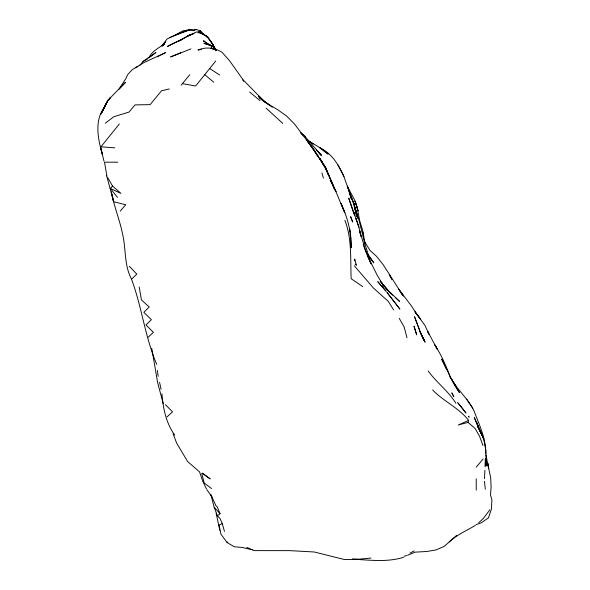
<?xml version="1.0" encoding="UTF-8"?>
<svg xmlns="http://www.w3.org/2000/svg" width="590" height="590" viewBox="0 0 590 590"><rect width="100%" height="100%" fill="white"/><g stroke="black" fill="none" stroke-linecap="round" stroke-linejoin="round"><path stroke-width="0.89" d="M354.679 260.817L354.701 259.069L356.412 265.294L355.232 264.062M485.032 466.867L485.319 459.064M484.478 478.674L484.906 470.237M468.644 420.36L458.268 424.999L468.069 422.411L468.644 420.36C458.74 407.742 443.518 401.406 432.603 389.924M101.959 112.166L105.123 105.322L107.1 102.395M148.776 58.108C151.527 51.463 158.599 47.997 164.278 44.073L162.508 46.005M102.018 112.152L107.948 100.234L125.449 82.394L118.9 89.348L126.09 78.205L127.558 74.783L132.271 69.679L143.643 62.724L165.517 52.65L160.628 55.158M105.241 105.905L103.309 109.039L107.948 100.234L100.794 114.172L104.26 107.712C94.009 121.002 98.176 139.712 102.417 154.528L100.61 147.271L103.98 161.151M109.113 99.629L110.559 97.276L108.582 100.204M200.261 31.329L200.6 30.798L205.136 35.872M150.207 56.972L155.952 52.444L143.023 61.478L139.941 65.232M162.67 45.821L165.812 41.654L162.383 45.747M489.833 509.849L483.188 518.639L478.726 522.74M215.748 60.991L195.6 86.015L182.435 83.64L181.16 85.196M206.994 37.155L207.51 36.713L198.955 32.111C207.732 34.773 212.452 42.805 215.955 50.747L212.702 45.946L210.977 48.225L213.447 49.494M161.756 45.858L167.059 39.043L172.686 36.27M119.35 123.937L100.956 146.807L114.762 147.854M182.435 83.64L189.788 74.665M106.421 175.916L106.82 175.444L104.496 162.191L117.757 162.198M476.219 467.162L483.092 458.998M120.183 211.168L125.759 204.774L113.553 201.706L106.635 175.584M117.491 197.392L110.374 188.49L112.543 186.071L107.83 177.833M197.923 33.033L199.007 31.919L207.51 36.713M206.412 42.841L203.55 41.035L203.993 40.592M131.99 278.79L136.821 274.114L129.291 266.289M148.238 337.133L153.437 332.332L145.959 324.979L151.387 319.669L143.849 312.294L149.226 306.992L141.43 299.941L139.21 286.998M456.675 535.344L444.233 546.37L435.981 549.946L426.732 551.488L415.087 552.159L407.675 555.249M167.022 416.879L172.546 411.835L165.392 404.666M449.174 541.915C456.822 534.769 466.506 530.764 475.326 525.402M105.315 123.214L113.782 116.739L129.07 112.056L134.97 104.895L150.14 104.629L161.52 90.786L169.337 88.935M217.371 515.756L220.07 513.75L217.194 506.788L215.829 505.586L210.763 494.295L214.148 507.201L217.371 515.756L220.063 518.558L222.26 523.596L224.48 531.398M222.26 523.596L219.104 525.048L220.859 534.024L227.01 542.468L227.762 541.945M146.018 59.855L147.397 58.985M180.26 40.334L190.01 34.817L194.073 33.586M143.023 61.478L145.273 60.261M410.079 553.073L414.158 550.913M193.542 30.805L196.02 29.5L200.6 30.798L198.889 32.487L202.65 33.888L198.749 32.457M157.36 56.839L158.99 55.998M179.522 40.784L179.146 40.953L190.01 34.817L192.672 34.117M169.596 37.605L181.16 32.708L190.091 29.64M180.12 53.078L180.651 52.849L170.591 56.935L190.954 48.896M135.191 67.717L137.942 66.552M191.484 34.692L187.34 36.123L196.433 32L199.007 31.919M476.019 524.65L481.16 522.895L488.424 517.887L491.374 509.288L491.935 499.929L490.474 495.003L491.101 487.399L490.71 477.959L485.917 455.06M189.501 29.935L173.372 36.02L182.974 30.82L190.666 29.559L193.1 30.348M403.818 557.196C387.062 562.595 369.377 559.925 352.289 559.195L357.923 559.261L370.955 558.074M404.194 556.171L406.849 555.588M189.191 30.429L196.02 29.5M201.411 49.523L197.93 49.995C206.124 46.691 214.502 47.657 221.965 52.245L229.466 60.615L243.087 79.79L265.574 102.756M357.923 559.261L344.471 559.549L314.315 551.997L289.941 550.64L254.216 550.618L246.819 547.387M252.247 549.814L242.284 547.468L234.237 546.775L227.01 542.468M215.151 49.7L212.702 45.946L203.919 43.284L212.407 46.249L203.55 41.035M110.374 188.49L120.921 193.395L112.543 186.071M309.123 141.253L320.658 148.12L328.151 154.152L320.038 148.09M319.301 147.537C331.543 152.906 338.653 164.78 343.926 176.469C348.159 189.825 354.944 202.458 356.574 216.53L353.86 203.469L350.799 196.477M308.799 141.261L313.194 143.975L308.636 141.076M208.558 44.198L212.142 46.455M209.833 68.632L219.635 74.996M362.754 286.607L351.161 278.723C350.312 259.209 352.105 238.862 344.885 220.328M259.961 100.624L249.666 92.003M272.219 107.21L264.372 101.399L258.391 95.75L265.552 102.712M211.567 488.579L204.265 483.04L201.751 473.578M269.512 105.19L265.935 102.461M300.878 133.06L304.322 135.7L321.521 155.753L319.05 153.083M301.638 133.93L305.126 136.784L300.605 132.654M263.553 101.244L258.929 97.409L268.007 103.988L277.757 109.74L286.821 116.223L294.572 124.099L311.557 146.615L312.87 148.54L307.198 140.627L325.769 167.781L334.508 189.198L325.916 168.393L327.981 174.426M204.863 74.797L213.809 82.209M468.069 422.411L475.09 428.451L479.648 436.489L482.952 445.479M282.853 123.502L266.127 108.154M395.875 298.024L399.622 301.446L386.185 288.554L380.262 281.26L388.139 290.553L381.59 282.743L384.178 286.12M392.756 295.17L386.443 289.166M316.373 149.978L321.262 154.646M354.295 265.751L373.352 287.957L388.286 301.387L393.67 309.979M214.148 507.201L220.07 513.75M468.541 416.422L469.153 417.174L468.379 416.23M347.185 186.093L354.479 199.708L356.862 206.294L359.893 221.516L362.798 230.779L365.033 243.589L364.303 241.362L370.144 250.573L376.494 256.281L383.257 264.799L403.007 295.708L398.626 289.034L411.798 306.453L416.813 314.433L415.131 311.977L425.007 325.488L429.026 334.265L427.639 331.351L437.448 349.546L434.896 344.958C441.549 355.438 446.682 366.847 450.635 378.596M382.416 284.867L383.485 286.18M485.71 453.415C486.049 438.466 479.095 424.49 473.999 410.795C468.991 400.263 460.06 392.387 453.703 382.814L456.623 387.247L451.21 378.419L452.796 381.678L441.674 359.155L446.711 369.635M455.864 403.199C448.275 391.023 436.482 382.504 428.193 371.014M417.307 314.831L420.412 318.873L415.131 311.977M306.24 139.601L311.557 146.615L325.769 167.781L319.832 158.555C330.208 175.518 336.861 194.582 344.774 212.813L341.042 203.432C347.473 217.363 351.633 232.335 351.197 247.778L350.217 233.706M401.215 292.869L403.656 296.106M242.682 79.952L243.677 81.332M212.046 497.105L206.883 489.73M215.888 50.622L213.145 45.017L207.407 36.757L213.197 45.01L216.102 50.497M367.762 254.408L371.73 260.301M367.673 254.261L373.846 262.867L367.769 254.386L368.58 255.581L364.716 243.39M472.789 408.376L466.565 399.039M457.722 390.042L459.418 392.564L452.928 381.959L457.302 389.407M212.702 45.946L215.114 49.73M422.683 337.9L424.409 340.762L419.844 331.189L422.329 337.06M215.969 50.32L213.027 45.083L216.014 50.637M382.025 283.318L377.04 274.94L367.187 255.05L371.066 263.87L365.07 248.928L359.576 230.432L360.91 236.376L358.934 227.231L355.969 218.514L358.934 227.231M174.751 435.14C166.011 422.949 163.098 408.442 161.948 393.796M337.952 165.001L343.926 176.469M399.231 318.305L404.202 327.103L406.989 337.812M206.493 488.948L202.746 481.3L199.553 471.882L187.672 461.572L176.624 443.097L173.062 433.613M213.145 45.017L215.852 50.563M391.849 279.704L389.252 274.247L390.691 277.285M419.844 331.189L425.117 342.244L420.404 332.177L414.549 316.756L419.586 330.393M362.599 231.973L363.565 234.341M351.802 198.963L354.472 205.593L353.86 203.469L356.714 213.551L355.586 210.07M354.361 206.876L359.251 220.955L364.834 243.906M363.211 244.776L366.855 254.216M354.199 206.264L355.357 209.384M354.251 206.485L356.05 211.434M478.424 427.92L476.713 422.499L480.024 430.729L474.264 417.499L481.492 434.188L477.893 426.548C485.489 438.274 486.514 452.434 486.101 466.026L485.85 461.675M156.741 364.391C144.963 336.89 141.91 306.925 131.437 278.989C123.93 264.844 126.157 248.538 122.454 233.507C119.615 219.369 113.818 205.999 111.451 191.772M353.248 211.987L348.705 198.056L356.935 221.405M321.911 172.929L323.416 178.069M355.593 210.202L357.953 218.374L356.935 213.728L357.651 216.936M163.15 403.449L157.655 382.659L151.763 348.336M216.139 513.167L219.805 530.329M354.56 215.475L353.786 211.928L354.494 215.284M159.558 382.298L161.085 389.356M112.174 194.663L113.553 201.692M485.895 458.194L486.153 460.016L485.924 458.246M157.375 370.424L158.157 376.346M485.88 459.699L486.58 465.06L486.072 460.893M350.003 231.988L349.575 228.537L349.988 232.172M350.195 233.987L350.711 238.53L350.431 235.432M484.449 481.256L485.297 489.243M485.644 448.636L485.703 453.201M476.233 478.77L476.248 490.165M173.195 43.387L167.39 46.477L182.34 39.206L173.195 43.387M210.106 478.8L202.333 473.232L210.106 478.8M386.052 291.165L377.814 281.718L386.052 291.165M461.07 406.599L457.663 402.653L466.026 413.059L461.07 406.599M399.821 309.02L387.04 292.478L399.821 309.02M317.87 155.981L311.999 146.881L318.748 157.353L317.87 155.981M324.338 166.225L319.979 158.717L324.338 166.225M453.806 396.591L451.888 392.962L453.806 396.591M335.917 191.625L330.658 180.688L335.917 191.625M482.126 435.413L477.893 426.548L483.793 438.967L482.126 435.413M351.33 218.499L350.615 216.641L352.687 222.039L351.33 218.499M415.131 329.648L413.996 326.218L416.688 334.862L415.131 329.648M357.54 208.926L355.033 201.109L358.101 211.021L357.54 208.926M348.823 190.378L347.702 186.853L351.153 198.483L348.823 190.378M488.645 468.644L487.871 463.534L488.645 468.644"/></g></svg>
